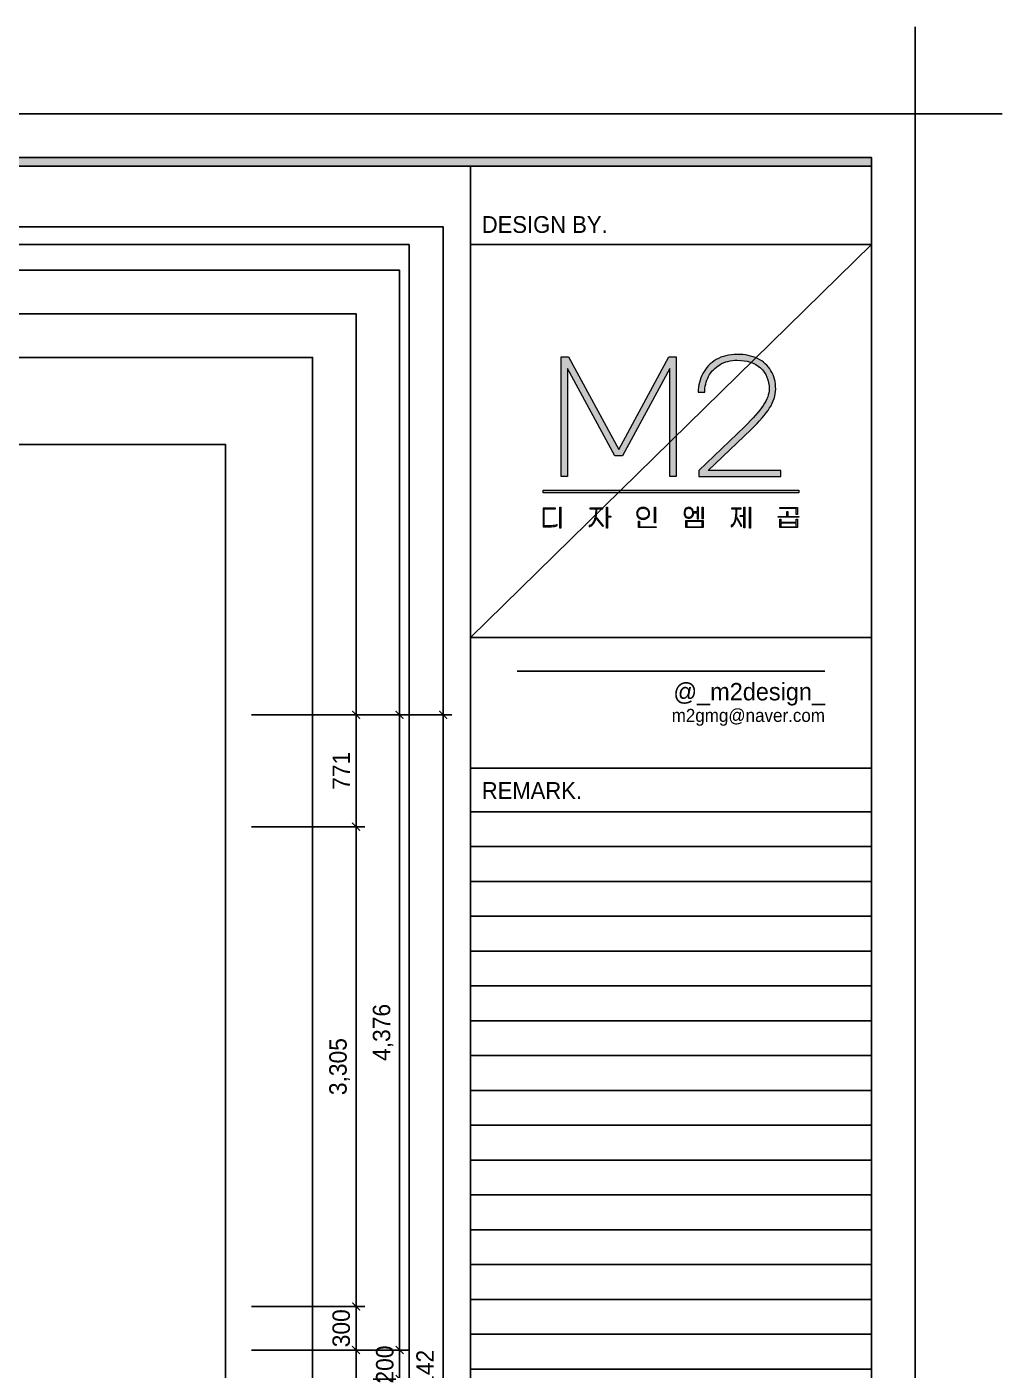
# Model space of a CAD drawing. Header units: millimetres. Extents: x -7413 to 64677, y 6112 to 38711.
# Drawn here: x 57957 to 64677, y 15878 to 25132 of the extents above; entities that cross this region are included whole.
import ezdxf
from ezdxf.enums import TextEntityAlignment as Align

# ---------------------------------------------------------------- set-up
doc = ezdxf.new("R2010")
doc.units = ezdxf.units.MM
doc.header["$LTSCALE"] = 100
doc.layers.get('Defpoints').update_dxf_attribs({"color": 139})
for name, color, linetype in [('_U+B808_U+C774_U+C5B4 2', 7, 'Continuous'), ('FORM(YOURNAME)-1', 1, 'Continuous'), ('FORM(YOURNAME)-11', 1, 'Continuous'), ('치수선', 1, 'Continuous')]:
    doc.layers.add(name, color=color, linetype=linetype)
doc.styles.add('YOURNAME', font='Dotum.ttf')
doc.dimstyles.new('YOURNAME-60', dxfattribs={"dimscale": 60, "dimtxt": 2, "dimasz": 0.9, "dimexe": 1, "dimexo": 3, "dimgap": 0.7, "dimtad": 1, "dimdec": 0, "dimzin": 0, "dimdsep": 46, "dimlunit": 6, "dimtxsty": 'YOURNAME', "dimblk": 'ARCHTICK', "dimcen": 0, "dimclrd": 1, "dimclre": 1, "dimclrt": 7, "dimadec": 0, "dimazin": 0, "dimtfac": 1, "dimtdec": 0, "dimtix": 1, "dimtmove": 2, "dimatfit": 3, "dimldrblk": 'ARCHTICK', "dimfxl": 1, "dimtolj": 1, "dimtzin": 0, "dimarcsym": 0})

# ---------------------------------------------------------------- blocks, each defined once
blk = doc.blocks.new('block 34')
at = {"layer": '_U+B808_U+C774_U+C5B4 2'}
h = blk.add_hatch(color=35, dxfattribs=at)
h.dxf.hatch_style = 2
h.paths.add_polyline_path([(674.6, -105.53), (675.73, -105.53), (683.42, -119.69), (691.1, -105.53), (692.22, -105.53), (692.22, -123.82), (691.22, -123.82), (691.22, -107.31), (683.97, -120.67), (682.84, -120.67), (675.59, -107.31), (675.59, -123.82), (674.6, -123.82)])
h = blk.add_hatch(color=35, dxfattribs=at)
h.dxf.hatch_style = 2
edge = h.paths.add_edge_path()
edge.add_spline(control_points=[(704.68, -105.78), (705.57, -106.21), (706.25, -106.83), (706.73, -107.63), (707.21, -108.43), (707.45, -109.38), (707.45, -110.46), (707.45, -111.43), (707.14, -112.39), (706.53, -113.34), (705.92, -114.29), (704.98, -115.38), (703.7, -116.62), (703.7, -116.62), (697.12, -122.91), (697.12, -122.91), (697.12, -122.91), (708.26, -122.91), (708.26, -122.91), (708.26, -122.91), (708.26, -123.82), (708.26, -123.82), (708.26, -123.82), (695.66, -123.82), (695.66, -123.82), (695.66, -123.82), (695.66, -122.91), (695.66, -122.91), (695.66, -122.91), (702.73, -116.15), (702.73, -116.15), (703.99, -114.93), (704.93, -113.86), (705.54, -112.95), (706.15, -112.03), (706.45, -111.2), (706.45, -110.46), (706.45, -109.07), (706.01, -107.98), (705.12, -107.2), (704.23, -106.42), (703.05, -106.03), (701.57, -106.03), (700.53, -106.03), (699.64, -106.26), (698.89, -106.71), (698.15, -107.15), (697.57, -107.75), (697.18, -108.5), (696.79, -109.25), (696.59, -110.06), (696.59, -110.94), (696.59, -110.94), (695.59, -110.94), (695.59, -110.94), (695.59, -109.89), (695.83, -108.93), (696.3, -108.05), (696.77, -107.17), (697.46, -106.46), (698.36, -105.93), (699.26, -105.4), (700.33, -105.13), (701.57, -105.13), (702.76, -105.13), (703.79, -105.35), (704.68, -105.78)], knot_values=[0, 0, 0, 0, 1, 1, 1, 2, 2, 2, 3, 3, 3, 4, 4, 4, 5, 5, 5, 6, 6, 6, 7, 7, 7, 8, 8, 8, 9, 9, 9, 10, 10, 10, 11, 11, 11, 12, 12, 12, 13, 13, 13, 14, 14, 14, 15, 15, 15, 16, 16, 16, 17, 17, 17, 18, 18, 18, 19, 19, 19, 20, 20, 20, 21, 21, 21, 22, 22, 22, 22], degree=3, periodic=0)
at = {"layer": '_U+B808_U+C774_U+C5B4 2', "lineweight": 0}
blk.add_lwpolyline([(674.6, -105.53), (675.73, -105.53), (683.42, -119.69), (691.1, -105.53), (692.22, -105.53), (692.22, -123.82), (691.22, -123.82), (691.22, -107.31), (683.97, -120.67), (682.84, -120.67), (675.59, -107.31), (675.59, -123.82), (674.6, -123.82), (674.6, -105.53)], dxfattribs=at)
blk.add_open_spline([(704.68, -105.78), (705.57, -106.21), (706.25, -106.83), (706.73, -107.63), (707.21, -108.43), (707.45, -109.38), (707.45, -110.46), (707.45, -111.43), (707.14, -112.39), (706.53, -113.34), (705.92, -114.29), (704.98, -115.38), (703.7, -116.62), (703.7, -116.62), (697.12, -122.91), (697.12, -122.91), (697.12, -122.91), (708.26, -122.91), (708.26, -122.91), (708.26, -122.91), (708.26, -123.82), (708.26, -123.82), (708.26, -123.82), (695.66, -123.82), (695.66, -123.82), (695.66, -123.82), (695.66, -122.91), (695.66, -122.91), (695.66, -122.91), (702.73, -116.15), (702.73, -116.15), (703.99, -114.93), (704.93, -113.86), (705.54, -112.95), (706.15, -112.03), (706.45, -111.2), (706.45, -110.46), (706.45, -109.07), (706.01, -107.98), (705.12, -107.2), (704.23, -106.42), (703.05, -106.03), (701.57, -106.03), (700.53, -106.03), (699.64, -106.26), (698.89, -106.71), (698.15, -107.15), (697.57, -107.75), (697.18, -108.5), (696.79, -109.25), (696.59, -110.06), (696.59, -110.94), (696.59, -110.94), (695.59, -110.94), (695.59, -110.94), (695.59, -109.89), (695.83, -108.93), (696.3, -108.05), (696.77, -107.17), (697.46, -106.46), (698.36, -105.93), (699.26, -105.4), (700.33, -105.13), (701.57, -105.13), (702.76, -105.13), (703.79, -105.35), (704.68, -105.78)], degree=3, knots=[0, 0, 0, 0, 1, 1, 1, 2, 2, 2, 3, 3, 3, 4, 4, 4, 5, 5, 5, 6, 6, 6, 7, 7, 7, 8, 8, 8, 9, 9, 9, 10, 10, 10, 11, 11, 11, 12, 12, 12, 13, 13, 13, 14, 14, 14, 15, 15, 15, 16, 16, 16, 17, 17, 17, 18, 18, 18, 19, 19, 19, 20, 20, 20, 21, 21, 21, 22, 22, 22, 22], dxfattribs=at)
blk = doc.blocks.new('block 35')
at = {"layer": '_U+B808_U+C774_U+C5B4 2'}
h = blk.add_hatch(color=35, dxfattribs=at)
h.dxf.hatch_style = 2
edge = h.paths.add_edge_path()
edge.add_spline(control_points=[(673.72, -128.8), (673.72, -128.8), (672, -128.8), (672, -128.8), (672, -128.8), (672, -131.36), (672, -131.36), (672, -131.36), (673.14, -131.36), (673.14, -131.36), (673.29, -131.36), (673.44, -131.34), (673.6, -131.31), (673.75, -131.28), (673.88, -131.24), (673.98, -131.2), (673.98, -131.2), (673.98, -131.35), (673.98, -131.35), (673.88, -131.4), (673.75, -131.44), (673.6, -131.47), (673.45, -131.49), (673.3, -131.51), (673.14, -131.51), (673.14, -131.51), (671.83, -131.51), (671.83, -131.51), (671.83, -131.51), (671.83, -128.65), (671.83, -128.65), (671.83, -128.65), (673.72, -128.65), (673.72, -128.65), (673.72, -128.65), (673.72, -128.8), (673.72, -128.8)], knot_values=[0, 0, 0, 0, 1, 1, 1, 2, 2, 2, 3, 3, 3, 4, 4, 4, 5, 5, 5, 6, 6, 6, 7, 7, 7, 8, 8, 8, 9, 9, 9, 10, 10, 10, 11, 11, 11, 12, 12, 12, 12], degree=3, periodic=0)
h.paths.add_polyline_path([(674.54, -131.73), (674.38, -131.74), (674.38, -128.5), (674.54, -128.5)])
h = blk.add_hatch(color=35, dxfattribs=at)
h.dxf.hatch_style = 2
edge = h.paths.add_edge_path()
edge.add_spline(control_points=[(679.96, -130.01), (679.96, -130.01), (681.09, -131.37), (681.09, -131.37), (681.09, -131.37), (680.96, -131.47), (680.96, -131.47), (680.96, -131.47), (679.92, -130.19), (679.92, -130.19), (679.82, -130.57), (679.69, -130.87), (679.52, -131.09), (679.35, -131.32), (679.14, -131.46), (678.9, -131.51), (678.9, -131.51), (678.9, -131.36), (678.9, -131.36), (679.11, -131.3), (679.3, -131.16), (679.45, -130.93), (679.6, -130.7), (679.71, -130.39), (679.79, -130.03), (679.86, -129.66), (679.91, -129.25), (679.91, -128.8), (679.91, -128.8), (678.97, -128.8), (678.97, -128.8), (678.97, -128.8), (678.97, -128.65), (678.97, -128.65), (678.97, -128.65), (681, -128.65), (681, -128.65), (681, -128.65), (681, -128.8), (681, -128.8), (681, -128.8), (680.07, -128.8), (680.07, -128.8), (680.06, -129.26), (680.03, -129.66), (679.96, -130.01)], knot_values=[0, 0, 0, 0, 1, 1, 1, 2, 2, 2, 3, 3, 3, 4, 4, 4, 5, 5, 5, 6, 6, 6, 7, 7, 7, 8, 8, 8, 9, 9, 9, 10, 10, 10, 11, 11, 11, 12, 12, 12, 13, 13, 13, 14, 14, 14, 15, 15, 15, 15], degree=3, periodic=0)
h.paths.add_polyline_path([(682.21, -130.06), (681.69, -130.06), (681.69, -131.73), (681.54, -131.73), (681.54, -128.5), (681.69, -128.5), (681.69, -129.92), (682.21, -129.92)])
h = blk.add_hatch(color=35, dxfattribs=at)
h.dxf.hatch_style = 2
edge = h.paths.add_edge_path()
edge.add_spline(control_points=[(687.69, -128.68), (687.84, -128.76), (687.95, -128.87), (688.03, -129.01), (688.11, -129.15), (688.15, -129.3), (688.15, -129.47), (688.15, -129.64), (688.11, -129.8), (688.03, -129.94), (687.95, -130.08), (687.84, -130.19), (687.69, -130.27), (687.54, -130.35), (687.36, -130.39), (687.15, -130.39), (686.95, -130.39), (686.77, -130.35), (686.62, -130.27), (686.47, -130.19), (686.36, -130.08), (686.28, -129.94), (686.2, -129.8), (686.16, -129.64), (686.16, -129.47), (686.16, -129.3), (686.2, -129.15), (686.28, -129.01), (686.36, -128.87), (686.47, -128.76), (686.62, -128.68), (686.77, -128.6), (686.95, -128.56), (687.15, -128.56), (687.36, -128.56), (687.54, -128.6), (687.69, -128.68)], knot_values=[0, 0, 0, 0, 1, 1, 1, 2, 2, 2, 3, 3, 3, 4, 4, 4, 5, 5, 5, 6, 6, 6, 7, 7, 7, 8, 8, 8, 9, 9, 9, 10, 10, 10, 11, 11, 11, 12, 12, 12, 12], degree=3, periodic=0)
edge = h.paths.add_edge_path()
edge.add_spline(control_points=[(686.72, -128.79), (686.59, -128.86), (686.49, -128.95), (686.43, -129.07), (686.36, -129.18), (686.32, -129.32), (686.32, -129.47), (686.32, -129.63), (686.36, -129.76), (686.43, -129.88), (686.49, -130), (686.59, -130.09), (686.72, -130.15), (686.84, -130.22), (686.99, -130.25), (687.15, -130.25), (687.32, -130.25), (687.46, -130.22), (687.59, -130.15), (687.72, -130.09), (687.81, -130), (687.88, -129.88), (687.95, -129.76), (687.98, -129.63), (687.98, -129.47), (687.98, -129.32), (687.95, -129.18), (687.88, -129.07), (687.81, -128.95), (687.72, -128.86), (687.59, -128.79), (687.46, -128.73), (687.32, -128.7), (687.15, -128.7), (686.99, -128.7), (686.84, -128.73), (686.72, -128.79)], knot_values=[0, 0, 0, 0, 1, 1, 1, 2, 2, 2, 3, 3, 3, 4, 4, 4, 5, 5, 5, 6, 6, 6, 7, 7, 7, 8, 8, 8, 9, 9, 9, 10, 10, 10, 11, 11, 11, 12, 12, 12, 12], degree=3, periodic=0)
h.paths.add_polyline_path([(686.6, -131.51), (689.15, -131.51), (689.15, -131.66), (686.44, -131.66), (686.44, -130.66), (686.6, -130.66)])
h.paths.add_polyline_path([(689.03, -130.91), (688.87, -130.91), (688.87, -128.5), (689.03, -128.5)])
h = blk.add_hatch(color=35, dxfattribs=at)
h.dxf.hatch_style = 2
edge = h.paths.add_edge_path()
edge.add_spline(control_points=[(694.67, -130), (694.55, -130.16), (694.37, -130.23), (694.14, -130.23), (693.91, -130.23), (693.73, -130.16), (693.61, -130), (693.48, -129.84), (693.42, -129.64), (693.42, -129.39), (693.42, -129.14), (693.48, -128.94), (693.61, -128.78), (693.73, -128.62), (693.91, -128.54), (694.14, -128.54), (694.35, -128.54), (694.51, -128.61), (694.63, -128.74), (694.75, -128.87), (694.83, -129.04), (694.85, -129.25), (694.85, -129.25), (695.45, -129.25), (695.45, -129.25), (695.45, -129.25), (695.45, -128.52), (695.45, -128.52), (695.45, -128.52), (695.61, -128.52), (695.61, -128.52), (695.61, -128.52), (695.61, -130.29), (695.61, -130.29), (695.61, -130.29), (695.45, -130.29), (695.45, -130.29), (695.45, -130.29), (695.45, -129.4), (695.45, -129.4), (695.45, -129.4), (694.86, -129.4), (694.86, -129.4), (694.85, -129.64), (694.79, -129.85), (694.67, -130)], knot_values=[0, 0, 0, 0, 1, 1, 1, 2, 2, 2, 3, 3, 3, 4, 4, 4, 5, 5, 5, 6, 6, 6, 7, 7, 7, 8, 8, 8, 9, 9, 9, 10, 10, 10, 11, 11, 11, 12, 12, 12, 13, 13, 13, 14, 14, 14, 15, 15, 15, 15], degree=3, periodic=0)
edge = h.paths.add_edge_path()
edge.add_spline(control_points=[(693.73, -129.9), (693.83, -130.03), (693.97, -130.09), (694.14, -130.09), (694.31, -130.09), (694.45, -130.03), (694.55, -129.9), (694.65, -129.78), (694.7, -129.61), (694.7, -129.39), (694.7, -129.17), (694.65, -129), (694.55, -128.87), (694.45, -128.75), (694.31, -128.69), (694.14, -128.69), (693.97, -128.69), (693.83, -128.75), (693.73, -128.87), (693.63, -129), (693.58, -129.17), (693.58, -129.39), (693.58, -129.61), (693.63, -129.78), (693.73, -129.9)], knot_values=[0, 0, 0, 0, 1, 1, 1, 2, 2, 2, 3, 3, 3, 4, 4, 4, 5, 5, 5, 6, 6, 6, 7, 7, 7, 8, 8, 8, 8], degree=3, periodic=0)
h.paths.add_polyline_path([(693.69, -130.55), (696.36, -130.55), (696.36, -131.66), (693.69, -131.66)])
h.paths.add_polyline_path([(693.85, -131.51), (696.2, -131.51), (696.2, -130.7), (693.85, -130.7)])
h.paths.add_polyline_path([(696.36, -128.5), (696.36, -130.32), (696.2, -130.32), (696.2, -128.5)])
h = blk.add_hatch(color=35, dxfattribs=at)
h.dxf.hatch_style = 2
edge = h.paths.add_edge_path()
edge.add_spline(control_points=[(701.46, -129.93), (701.46, -129.93), (702.28, -131.39), (702.28, -131.39), (702.28, -131.39), (702.15, -131.47), (702.15, -131.47), (702.15, -131.47), (701.43, -130.17), (701.43, -130.17), (701.3, -130.94), (701.03, -131.39), (700.63, -131.51), (700.63, -131.51), (700.63, -131.35), (700.63, -131.35), (700.88, -131.26), (701.06, -130.99), (701.18, -130.55), (701.3, -130.1), (701.37, -129.52), (701.37, -128.8), (701.37, -128.8), (700.67, -128.8), (700.67, -128.8), (700.67, -128.8), (700.67, -128.65), (700.67, -128.65), (700.67, -128.65), (702.19, -128.65), (702.19, -128.65), (702.19, -128.65), (702.19, -128.8), (702.19, -128.8), (702.19, -128.8), (701.53, -128.8), (701.53, -128.8), (701.52, -129.25), (701.5, -129.63), (701.46, -129.93)], knot_values=[0, 0, 0, 0, 1, 1, 1, 2, 2, 2, 3, 3, 3, 4, 4, 4, 5, 5, 5, 6, 6, 6, 7, 7, 7, 8, 8, 8, 9, 9, 9, 10, 10, 10, 11, 11, 11, 12, 12, 12, 13, 13, 13, 13], degree=3, periodic=0)
h.paths.add_polyline_path([(702.59, -128.52), (702.75, -128.52), (702.75, -131.68), (702.59, -131.68), (702.59, -129.95), (702, -129.95), (702, -129.8), (702.59, -129.8)])
h.paths.add_polyline_path([(703.61, -128.5), (703.61, -131.73), (703.45, -131.73), (703.45, -128.5)])
h = blk.add_hatch(color=35, dxfattribs=at)
h.dxf.hatch_style = 2
h.paths.add_polyline_path([(711.02, -129.93), (711.02, -130.07), (707.82, -130.07), (707.82, -129.93), (709.16, -129.93), (709.16, -129.2), (709.32, -129.2), (709.32, -129.93)])
h.paths.add_polyline_path([(710.61, -128.72), (708.07, -128.72), (708.07, -128.57), (710.77, -128.57), (710.77, -129.64), (710.61, -129.64)])
h.paths.add_polyline_path([(710.61, -130.36), (710.77, -130.36), (710.77, -131.66), (708.08, -131.66), (708.08, -130.36), (708.24, -130.36), (708.24, -130.83), (710.61, -130.83)])
h.paths.add_polyline_path([(710.61, -131.52), (710.61, -130.97), (708.24, -130.97), (708.24, -131.52)])
at = {"layer": '_U+B808_U+C774_U+C5B4 2', "lineweight": 0}
for points in [[(674.54, -131.73), (674.38, -131.74), (674.38, -128.5), (674.54, -128.5), (674.54, -131.73)], [(682.21, -130.06), (681.69, -130.06), (681.69, -131.73), (681.54, -131.73), (681.54, -128.5), (681.69, -128.5), (681.69, -129.92), (682.21, -129.92), (682.21, -130.06)], [(689.03, -130.91), (688.87, -130.91), (688.87, -128.5), (689.03, -128.5), (689.03, -130.91)], [(696.36, -128.5), (696.36, -130.32), (696.2, -130.32), (696.2, -128.5), (696.36, -128.5)], [(702.59, -128.52), (702.75, -128.52), (702.75, -131.68), (702.59, -131.68), (702.59, -129.95), (702, -129.95), (702, -129.8), (702.59, -129.8), (702.59, -128.52)], [(703.61, -128.5), (703.61, -131.73), (703.45, -131.73), (703.45, -128.5), (703.61, -128.5)], [(711.02, -129.93), (711.02, -130.07), (707.82, -130.07), (707.82, -129.93), (709.16, -129.93), (709.16, -129.2), (709.32, -129.2), (709.32, -129.93), (711.02, -129.93)], [(710.61, -128.72), (708.07, -128.72), (708.07, -128.57), (710.77, -128.57), (710.77, -129.64), (710.61, -129.64), (710.61, -128.72)], [(686.6, -131.51), (689.15, -131.51), (689.15, -131.66), (686.44, -131.66), (686.44, -130.66), (686.6, -130.66), (686.6, -131.51)], [(693.69, -130.55), (696.36, -130.55), (696.36, -131.66), (693.69, -131.66), (693.69, -130.55)], [(693.85, -131.51), (696.2, -131.51), (696.2, -130.7), (693.85, -130.7), (693.85, -131.51)], [(710.61, -130.36), (710.77, -130.36), (710.77, -131.66), (708.08, -131.66), (708.08, -130.36), (708.24, -130.36), (708.24, -130.83), (710.61, -130.83), (710.61, -130.36)], [(710.61, -131.52), (710.61, -130.97), (708.24, -130.97), (708.24, -131.52), (710.61, -131.52)]]:
    blk.add_lwpolyline(points, dxfattribs=at)
for points, knots in [([(673.72, -128.8), (673.72, -128.8), (672, -128.8), (672, -128.8), (672, -128.8), (672, -131.36), (672, -131.36), (672, -131.36), (673.14, -131.36), (673.14, -131.36), (673.29, -131.36), (673.44, -131.34), (673.6, -131.31), (673.75, -131.28), (673.88, -131.24), (673.98, -131.2), (673.98, -131.2), (673.98, -131.35), (673.98, -131.35), (673.88, -131.4), (673.75, -131.44), (673.6, -131.47), (673.45, -131.49), (673.3, -131.51), (673.14, -131.51), (673.14, -131.51), (671.83, -131.51), (671.83, -131.51), (671.83, -131.51), (671.83, -128.65), (671.83, -128.65), (671.83, -128.65), (673.72, -128.65), (673.72, -128.65), (673.72, -128.65), (673.72, -128.8), (673.72, -128.8)], [0, 0, 0, 0, 1, 1, 1, 2, 2, 2, 3, 3, 3, 4, 4, 4, 5, 5, 5, 6, 6, 6, 7, 7, 7, 8, 8, 8, 9, 9, 9, 10, 10, 10, 11, 11, 11, 12, 12, 12, 12]), ([(679.96, -130.01), (679.96, -130.01), (681.09, -131.37), (681.09, -131.37), (681.09, -131.37), (680.96, -131.47), (680.96, -131.47), (680.96, -131.47), (679.92, -130.19), (679.92, -130.19), (679.82, -130.57), (679.69, -130.87), (679.52, -131.09), (679.35, -131.32), (679.14, -131.46), (678.9, -131.51), (678.9, -131.51), (678.9, -131.36), (678.9, -131.36), (679.11, -131.3), (679.3, -131.16), (679.45, -130.93), (679.6, -130.7), (679.71, -130.39), (679.79, -130.03), (679.86, -129.66), (679.91, -129.25), (679.91, -128.8), (679.91, -128.8), (678.97, -128.8), (678.97, -128.8), (678.97, -128.8), (678.97, -128.65), (678.97, -128.65), (678.97, -128.65), (681, -128.65), (681, -128.65), (681, -128.65), (681, -128.8), (681, -128.8), (681, -128.8), (680.07, -128.8), (680.07, -128.8), (680.06, -129.26), (680.03, -129.66), (679.96, -130.01)], [0, 0, 0, 0, 1, 1, 1, 2, 2, 2, 3, 3, 3, 4, 4, 4, 5, 5, 5, 6, 6, 6, 7, 7, 7, 8, 8, 8, 9, 9, 9, 10, 10, 10, 11, 11, 11, 12, 12, 12, 13, 13, 13, 14, 14, 14, 15, 15, 15, 15]), ([(687.69, -128.68), (687.84, -128.76), (687.95, -128.87), (688.03, -129.01), (688.11, -129.15), (688.15, -129.3), (688.15, -129.47), (688.15, -129.64), (688.11, -129.8), (688.03, -129.94), (687.95, -130.08), (687.84, -130.19), (687.69, -130.27), (687.54, -130.35), (687.36, -130.39), (687.15, -130.39), (686.95, -130.39), (686.77, -130.35), (686.62, -130.27), (686.47, -130.19), (686.36, -130.08), (686.28, -129.94), (686.2, -129.8), (686.16, -129.64), (686.16, -129.47), (686.16, -129.3), (686.2, -129.15), (686.28, -129.01), (686.36, -128.87), (686.47, -128.76), (686.62, -128.68), (686.77, -128.6), (686.95, -128.56), (687.15, -128.56), (687.36, -128.56), (687.54, -128.6), (687.69, -128.68)], [0, 0, 0, 0, 1, 1, 1, 2, 2, 2, 3, 3, 3, 4, 4, 4, 5, 5, 5, 6, 6, 6, 7, 7, 7, 8, 8, 8, 9, 9, 9, 10, 10, 10, 11, 11, 11, 12, 12, 12, 12]), ([(686.72, -128.79), (686.59, -128.86), (686.49, -128.95), (686.43, -129.07), (686.36, -129.18), (686.32, -129.32), (686.32, -129.47), (686.32, -129.63), (686.36, -129.76), (686.43, -129.88), (686.49, -130), (686.59, -130.09), (686.72, -130.15), (686.84, -130.22), (686.99, -130.25), (687.15, -130.25), (687.32, -130.25), (687.46, -130.22), (687.59, -130.15), (687.72, -130.09), (687.81, -130), (687.88, -129.88), (687.95, -129.76), (687.98, -129.63), (687.98, -129.47), (687.98, -129.32), (687.95, -129.18), (687.88, -129.07), (687.81, -128.95), (687.72, -128.86), (687.59, -128.79), (687.46, -128.73), (687.32, -128.7), (687.15, -128.7), (686.99, -128.7), (686.84, -128.73), (686.72, -128.79)], [0, 0, 0, 0, 1, 1, 1, 2, 2, 2, 3, 3, 3, 4, 4, 4, 5, 5, 5, 6, 6, 6, 7, 7, 7, 8, 8, 8, 9, 9, 9, 10, 10, 10, 11, 11, 11, 12, 12, 12, 12]), ([(694.67, -130), (694.55, -130.16), (694.37, -130.23), (694.14, -130.23), (693.91, -130.23), (693.73, -130.16), (693.61, -130), (693.48, -129.84), (693.42, -129.64), (693.42, -129.39), (693.42, -129.14), (693.48, -128.94), (693.61, -128.78), (693.73, -128.62), (693.91, -128.54), (694.14, -128.54), (694.35, -128.54), (694.51, -128.61), (694.63, -128.74), (694.75, -128.87), (694.83, -129.04), (694.85, -129.25), (694.85, -129.25), (695.45, -129.25), (695.45, -129.25), (695.45, -129.25), (695.45, -128.52), (695.45, -128.52), (695.45, -128.52), (695.61, -128.52), (695.61, -128.52), (695.61, -128.52), (695.61, -130.29), (695.61, -130.29), (695.61, -130.29), (695.45, -130.29), (695.45, -130.29), (695.45, -130.29), (695.45, -129.4), (695.45, -129.4), (695.45, -129.4), (694.86, -129.4), (694.86, -129.4), (694.85, -129.64), (694.79, -129.85), (694.67, -130)], [0, 0, 0, 0, 1, 1, 1, 2, 2, 2, 3, 3, 3, 4, 4, 4, 5, 5, 5, 6, 6, 6, 7, 7, 7, 8, 8, 8, 9, 9, 9, 10, 10, 10, 11, 11, 11, 12, 12, 12, 13, 13, 13, 14, 14, 14, 15, 15, 15, 15]), ([(693.73, -129.9), (693.83, -130.03), (693.97, -130.09), (694.14, -130.09), (694.31, -130.09), (694.45, -130.03), (694.55, -129.9), (694.65, -129.78), (694.7, -129.61), (694.7, -129.39), (694.7, -129.17), (694.65, -129), (694.55, -128.87), (694.45, -128.75), (694.31, -128.69), (694.14, -128.69), (693.97, -128.69), (693.83, -128.75), (693.73, -128.87), (693.63, -129), (693.58, -129.17), (693.58, -129.39), (693.58, -129.61), (693.63, -129.78), (693.73, -129.9)], [0, 0, 0, 0, 1, 1, 1, 2, 2, 2, 3, 3, 3, 4, 4, 4, 5, 5, 5, 6, 6, 6, 7, 7, 7, 8, 8, 8, 8]), ([(701.46, -129.93), (701.46, -129.93), (702.28, -131.39), (702.28, -131.39), (702.28, -131.39), (702.15, -131.47), (702.15, -131.47), (702.15, -131.47), (701.43, -130.17), (701.43, -130.17), (701.3, -130.94), (701.03, -131.39), (700.63, -131.51), (700.63, -131.51), (700.63, -131.35), (700.63, -131.35), (700.88, -131.26), (701.06, -130.99), (701.18, -130.55), (701.3, -130.1), (701.37, -129.52), (701.37, -128.8), (701.37, -128.8), (700.67, -128.8), (700.67, -128.8), (700.67, -128.8), (700.67, -128.65), (700.67, -128.65), (700.67, -128.65), (702.19, -128.65), (702.19, -128.65), (702.19, -128.65), (702.19, -128.8), (702.19, -128.8), (702.19, -128.8), (701.53, -128.8), (701.53, -128.8), (701.52, -129.25), (701.5, -129.63), (701.46, -129.93)], [0, 0, 0, 0, 1, 1, 1, 2, 2, 2, 3, 3, 3, 4, 4, 4, 5, 5, 5, 6, 6, 6, 7, 7, 7, 8, 8, 8, 9, 9, 9, 10, 10, 10, 11, 11, 11, 12, 12, 12, 13, 13, 13, 13])]:
    blk.add_open_spline(points, degree=3, knots=knots, dxfattribs=at)
blk = doc.blocks.new('block 33')
at = {"layer": '_U+B808_U+C774_U+C5B4 2'}
for name in ['block 34', 'block 35']:
    blk.add_blockref(name, (0, 0), dxfattribs=at)
blk = doc.blocks.new('block 32')
at = {"layer": '_U+B808_U+C774_U+C5B4 2'}
h = blk.add_hatch(color=35, dxfattribs=at)
h.dxf.hatch_style = 2
h.paths.add_polyline_path([(711.02, -126.32), (671.83, -126.32), (671.83, -125.91), (711.02, -125.91)])
at = {"layer": '_U+B808_U+C774_U+C5B4 2', "lineweight": 0}
blk.add_lwpolyline([(711.02, -126.32), (671.83, -126.32), (671.83, -125.91), (711.02, -125.91), (711.02, -126.32)], dxfattribs=at)
at = {"layer": '_U+B808_U+C774_U+C5B4 2'}
blk.add_blockref('block 33', (0, 0), dxfattribs=at)
blk = doc.blocks.new('FORM-ELEVATION')
at = {"layer": 'FORM(YOURNAME)-11'}
h = blk.add_hatch(color=256, dxfattribs=at)
h.dxf.hatch_style = 1
h.paths.add_polyline_path([(-10309, 35708), (71691, 35708), (71691, 35508), (-10309, 35508)])
h.paths.add_polyline_path([(-10309, -21492), (71691, -21492), (71691, -21692), (-10309, -21692)])
at = {"layer": 'Defpoints', "color": 158}
for p, q in [((62481, 35508), (62481, -21492)), ((62481, 33708), (71691, 33708)), ((62481, 24686), (71691, 33708)), ((62481, 24686), (71691, 24686)), ((62481, 20686), (71691, 20686)), ((62481, 19886), (71691, 19886)), ((62481, 19086), (71691, 19086)), ((62481, 18286), (71691, 18286)), ((62481, 17486), (71691, 17486)), ((62481, 16686), (71691, 16686)), ((62481, 15886), (71691, 15886)), ((62481, 15086), (71691, 15086)), ((62481, 14286), (71691, 14286)), ((62481, 13486), (71691, 13486)), ((62481, 12686), (71691, 12686)), ((62481, 11886), (71691, 11886)), ((62481, 11086), (71691, 11086)), ((62481, 10286), (71691, 10286)), ((62481, 9486), (71691, 9486)), ((62481, 8686), (71691, 8686)), ((62481, 7886), (71691, 7886))]:
    blk.add_line(p, q, dxfattribs=at)
at = {"layer": 'Defpoints', "color": 1}
blk.add_lwpolyline([(72691, 38708), (72691, 36708), (74691, 36708)], dxfattribs=at)
at = {"layer": 'Defpoints', "color": 158}
for points in [[(-10309, -21692), (71691, -21692), (71691, 35708), (-10309, 35708)], [(-8309, 33708), (61071, 33708), (61071, -19692), (-8309, -19692)]]:
    blk.add_lwpolyline(points, close=True, dxfattribs=at)
at = {"layer": 'FORM(YOURNAME)-11', "color": 251}
blk.add_line((63550, 23916), (70622, 23916), dxfattribs=at)
at = {"layer": 'FORM(YOURNAME)-11', "color": 14}
blk.add_line((62481, 21686), (71691, 21686), dxfattribs=at)
at = {"layer": 'FORM(YOURNAME)-11', "color": 250}
blk.add_lwpolyline([(-11309, -22692), (72691, -22692), (72691, 36708), (-11309, 36708)], close=True, dxfattribs=at)
at = {"layer": 'FORM(YOURNAME)-11'}
blk.add_lwpolyline([(-10309, 35708), (71691, 35708), (71691, 35508), (-10309, 35508)], close=True, dxfattribs=at)
at = {"layer": '_U+B808_U+C774_U+C5B4 2', "xscale": 150, "yscale": 150, "zscale": 150}
blk.add_blockref('block 32', (-36628, 46957), dxfattribs=at)
at = {"layer": 'FORM(YOURNAME)-11', "color": 14, "style": 'YOURNAME'}
for s, p in [('DESIGN BY.', (62739, 34170)), ('REMARK.', (62739, 21172))]:
    blk.add_text(s, height=386.1, dxfattribs=at).set_placement(p, align=Align.MIDDLE_LEFT)
for s, height, width, p in [('@_m2design_', 400, 1.03, (70622, 23242)), ('m2gmg@naver.com', 300, 0.995, (70622, 22747))]:
    blk.add_text(s, height=height, dxfattribs=dict(at, width=width)).set_placement(p, align=Align.RIGHT)
at = {"layer": 'FORM(YOURNAME)-11', "color": 3, "style": 'YOURNAME'}
for tag, height, p in [('1', 451, (71041, -1219)), ('2', 451, (71041, -1863)), ('3', 451, (71041, -3150)), ('4', 451, (71041, -5081)), ('5', 515, (71041, -7398)), ('6', 515, (71041, -9650)), ('7', 515, (71041, -11903)), ('8', 515, (71041, -14155)), ('9', 515, (71041, -16408)), ('10', 515, (66791, -18596)), ('11', 515, (71041, -18660)), ('12', 515, (66791, -20848)), ('13', 515, (71041, -20848))]:
    blk.add_attdef(tag, text='', height=height, dxfattribs=at).set_placement(p, align=Align.MIDDLE_RIGHT)
blk = doc.blocks.new('_ArchTick')
at = {"color": 0, "linetype": 'ByBlock', "const_width": 0.15}
blk.add_lwpolyline([(-0.5, -0.5), (0.5, 0.5)], dxfattribs=at)
blk = doc.blocks.new('*D99')
at = {"layer": 'Defpoints', "color": 0, "transparency": 16777216}
for p in [(59325.7, 20392.1), (59325.7, 11250.1), (60825.7, 11250.1)]:
    blk.add_point(p, dxfattribs=at)
at = {"layer": '치수선', "color": 1, "lineweight": -2, "transparency": 16777216}
for p, q in [((59505.7, 20392.1), (60885.7, 20392.1)), ((60825.7, 20392.1), (60825.7, 11250.1)), ((59505.7, 11250.1), (60885.7, 11250.1))]:
    blk.add_line(p, q, dxfattribs=at)
at = {"layer": '치수선', "color": 1, "lineweight": -2, "transparency": 16777216, "xscale": 54, "yscale": 54, "zscale": 54}
for p, rotation in [((60825.7, 20392.1), 90), ((60825.7, 11250.1), 270)]:
    blk.add_blockref('_ArchTick', p, dxfattribs=dict(at, rotation=rotation))
at = {"layer": '치수선', "color": 7, "transparency": 16777216, "insert": (60712.1, 15821.1), "char_height": 120, "attachment_point": 5, "rotation": 90, "style": 'YOURNAME'}
blk.add_mtext('\\A1;9,142', dxfattribs=at)
blk = doc.blocks.new('*D112')
at = {"layer": 'Defpoints', "color": 0, "transparency": 16777216}
for p in [(59325.7, 16016.1), (60525.7, 16016.1), (59325.7, 15816.1)]:
    blk.add_point(p, dxfattribs=at)
at = {"layer": '치수선', "color": 1, "lineweight": -2, "transparency": 16777216}
for p, q in [((59505.7, 16016.1), (60585.7, 16016.1)), ((60525.7, 16016.1), (60525.7, 16070.1)), ((60525.7, 15816.1), (60525.7, 16016.1)), ((59505.7, 15816.1), (60585.7, 15816.1)), ((60525.7, 15816.1), (60525.7, 15762.1))]:
    blk.add_line(p, q, dxfattribs=at)
at = {"layer": '치수선', "color": 1, "lineweight": -2, "transparency": 16777216, "xscale": 54, "yscale": 54, "zscale": 54}
for p, rotation in [((60525.7, 16016.1), 270), ((60525.7, 15816.1), 90)]:
    blk.add_blockref('_ArchTick', p, dxfattribs=dict(at, rotation=rotation))
at = {"layer": '치수선', "color": 7, "transparency": 16777216, "insert": (60423.7, 15916.1), "char_height": 120, "attachment_point": 5, "rotation": 90, "style": 'YOURNAME'}
blk.add_mtext('\\A1;200', dxfattribs=at)
blk = doc.blocks.new('*D113')
at = {"layer": 'Defpoints', "color": 0, "transparency": 16777216}
for p in [(59325.7, 20392.1), (60525.7, 20392.1), (59325.7, 16016.1)]:
    blk.add_point(p, dxfattribs=at)
at = {"layer": '치수선', "color": 1, "lineweight": -2, "transparency": 16777216}
for p, q in [((59505.7, 20392.1), (60585.7, 20392.1)), ((60525.7, 16016.1), (60525.7, 20392.1)), ((59505.7, 16016.1), (60585.7, 16016.1))]:
    blk.add_line(p, q, dxfattribs=at)
at = {"layer": '치수선', "color": 1, "lineweight": -2, "transparency": 16777216, "xscale": 54, "yscale": 54, "zscale": 54}
for p, rotation in [((60525.7, 20392.1), 90), ((60525.7, 16016.1), 270)]:
    blk.add_blockref('_ArchTick', p, dxfattribs=dict(at, rotation=rotation))
at = {"layer": '치수선', "color": 7, "transparency": 16777216, "insert": (60412.1, 18204.1), "char_height": 120, "attachment_point": 5, "rotation": 90, "style": 'YOURNAME'}
blk.add_mtext('\\A1;4,376', dxfattribs=at)
blk = doc.blocks.new('*D114')
at = {"layer": 'Defpoints', "color": 0, "transparency": 16777216}
for p in [(59325.7, 20392.1), (59325.7, 19621.1), (60225.7, 19621.1)]:
    blk.add_point(p, dxfattribs=at)
at = {"layer": '치수선', "color": 1, "lineweight": -2, "transparency": 16777216}
for p, q in [((59505.7, 20392.1), (60285.7, 20392.1)), ((60225.7, 20392.1), (60225.7, 19621.1)), ((59505.7, 19621.1), (60285.7, 19621.1))]:
    blk.add_line(p, q, dxfattribs=at)
at = {"layer": '치수선', "color": 1, "lineweight": -2, "transparency": 16777216, "xscale": 54, "yscale": 54, "zscale": 54}
for p, rotation in [((60225.7, 20392.1), 90), ((60225.7, 19621.1), 270)]:
    blk.add_blockref('_ArchTick', p, dxfattribs=dict(at, rotation=rotation))
at = {"layer": '치수선', "color": 7, "transparency": 16777216, "insert": (60123.7, 20006.6), "char_height": 120, "attachment_point": 5, "rotation": 90, "style": 'YOURNAME'}
blk.add_mtext('\\A1;771', dxfattribs=at)
blk = doc.blocks.new('*D115')
at = {"layer": 'Defpoints', "color": 0, "transparency": 16777216}
for p in [(59325.7, 19621.1), (59325.7, 16316.1), (60225.7, 16316.1)]:
    blk.add_point(p, dxfattribs=at)
at = {"layer": '치수선', "color": 1, "lineweight": -2, "transparency": 16777216}
for p, q in [((59505.7, 19621.1), (60285.7, 19621.1)), ((60225.7, 19621.1), (60225.7, 16316.1)), ((59505.7, 16316.1), (60285.7, 16316.1))]:
    blk.add_line(p, q, dxfattribs=at)
at = {"layer": '치수선', "color": 1, "lineweight": -2, "transparency": 16777216, "xscale": 54, "yscale": 54, "zscale": 54}
for p, rotation in [((60225.7, 19621.1), 90), ((60225.7, 16316.1), 270)]:
    blk.add_blockref('_ArchTick', p, dxfattribs=dict(at, rotation=rotation))
at = {"layer": '치수선', "color": 7, "transparency": 16777216, "insert": (60112.1, 17968.6), "char_height": 120, "attachment_point": 5, "rotation": 90, "style": 'YOURNAME'}
blk.add_mtext('\\A1;3,305', dxfattribs=at)
blk = doc.blocks.new('*D116')
at = {"layer": 'Defpoints', "color": 0, "transparency": 16777216}
for p in [(59325.7, 16316.1), (59325.7, 16016.1), (60225.7, 16016.1)]:
    blk.add_point(p, dxfattribs=at)
at = {"layer": '치수선', "color": 1, "lineweight": -2, "transparency": 16777216}
for p, q in [((59505.7, 16316.1), (60285.7, 16316.1)), ((60225.7, 16316.1), (60225.7, 16370.1)), ((60225.7, 16316.1), (60225.7, 16016.1)), ((59505.7, 16016.1), (60285.7, 16016.1)), ((60225.7, 16016.1), (60225.7, 15962.1))]:
    blk.add_line(p, q, dxfattribs=at)
at = {"layer": '치수선', "color": 1, "lineweight": -2, "transparency": 16777216, "xscale": 54, "yscale": 54, "zscale": 54}
for p, rotation in [((60225.7, 16316.1), 270), ((60225.7, 16016.1), 90)]:
    blk.add_blockref('_ArchTick', p, dxfattribs=dict(at, rotation=rotation))
at = {"layer": '치수선', "color": 7, "transparency": 16777216, "insert": (60123.7, 16166.1), "char_height": 120, "attachment_point": 5, "rotation": 90, "style": 'YOURNAME'}
blk.add_mtext('\\A1;300', dxfattribs=at)

msp = doc.modelspace()

# ---------------------------------------------------------------- linework, layer by layer
at = {"layer": 'Defpoints'}
for points in [[(40011.7, 23754.8), (60825.7, 23754.8), (60825.7, 7734.8), (40011.7, 7734.8)], [(40311.7, 23454.8), (60525.7, 23454.8), (60525.7, 8034.8), (40311.7, 8034.8)], [(40611.7, 23154.8), (60225.7, 23154.8), (60225.7, 8334.8), (40611.7, 8334.8)], [(40911.7, 22854.8), (59925.7, 22854.8), (59925.7, 8634.8), (40911.7, 8634.8)], [(41511.7, 22254.8), (59325.7, 22254.8), (59325.7, 9234.8), (41511.7, 9234.8)]]:
    msp.add_lwpolyline(points, close=True, dxfattribs=at)

# ---------------------------------------------------------------- block references
at = {"layer": 'FORM(YOURNAME)-1', "xscale": 0.3, "yscale": 0.3, "zscale": 0.3}
msp.add_blockref('FORM-ELEVATION', (42270.1, 13519.1), dxfattribs=at)

# ---------------------------------------------------------------- dimensions: what is measured, and where the dimension line sits
at = {"layer": '치수선'}
for base, p1, p2, picture, middle in [((60825.7, 11250.1), (59325.7, 20392.1), (59325.7, 11250.1), '*D99', (60712.1, 15821.1)), ((60525.7, 20392.1), (59325.7, 16016.1), (59325.7, 20392.1), '*D113', (60412.1, 18204.1)), ((60225.7, 19621.1), (59325.7, 20392.1), (59325.7, 19621.1), '*D114', (60123.7, 20006.6)), ((60225.7, 16316.1), (59325.7, 19621.1), (59325.7, 16316.1), '*D115', (60112.1, 17968.6)), ((60225.7, 16016.1), (59325.7, 16316.1), (59325.7, 16016.1), '*D116', (60123.7, 16166.1)), ((60525.7, 16016.1), (59325.7, 15816.1), (59325.7, 16016.1), '*D112', (60423.7, 15916.1))]:
    dim = msp.add_linear_dim(base=base, p1=p1, p2=p2, angle=90, dimstyle='YOURNAME-60', dxfattribs=at)
    dim.commit()
    dim.dimension.update_dxf_attribs({"geometry": picture, "text_midpoint": middle})

doc.saveas('drawing.dxf')
